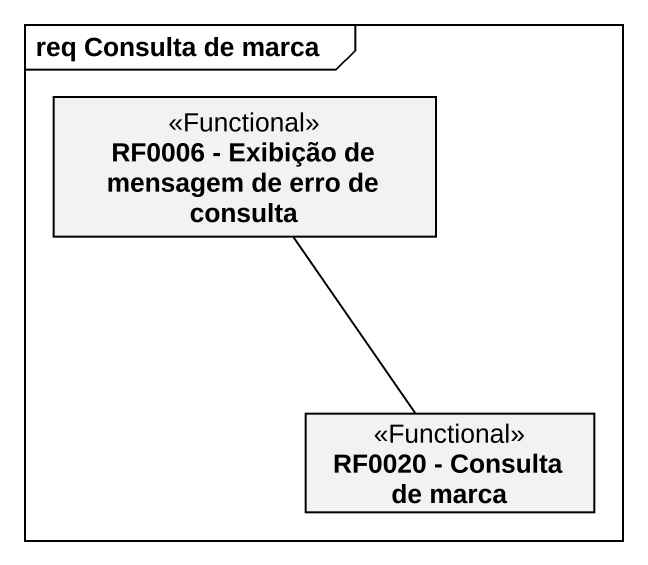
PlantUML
@startuml
mainframe req Consulta de marca
hide circle
hide empty members
class "RF0006 - Exibição de mensagem de erro de consulta" as RF0006_Exibição_de_mensagem <<Functional>>
class "RF0020 - Consulta de marca" as RF0020_Consulta_de_marca <<Functional>>
RF0006_Exibição_de_mensagem -- RF0020_Consulta_de_marca
@enduml
